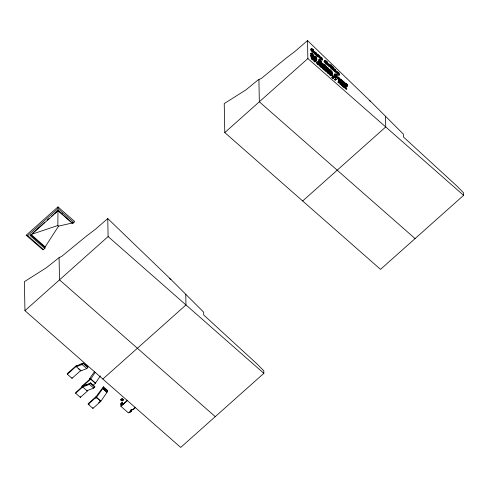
<?xml version="1.0" encoding="UTF-8"?>
<svg xmlns="http://www.w3.org/2000/svg" width="488" height="488" viewBox="0 0 488 488"><rect width="100%" height="100%" fill="white"/><g stroke="black" fill="none" stroke-linecap="round" stroke-linejoin="round"><path stroke-width="0.73" d="M72.194 223.004L58.572 226.133L57.846 225.499L57.987 210.523L72.194 223.004L72.645 222.607M310.575 53.698L311.49 52.893L313.43 54.583A1.684 0.549 48.3 0 1 313.796 55.315L313.711 55.748L312.753 55.583L313.882 56.571L313.345 57.566L310.533 55.101L311.082 54.613C313.638 56.273 312.662 52.631 311.564 54.571L310.575 53.698L311.137 53.448M342.887 82.948C341.734 83.418 339.715 80.813 340.392 79.416A1.665 0.543 48.3 0 0 340.008 78.653C339.63 78.117 337.849 76.03 337.605 77.305A1.726 0.561 48.3 0 0 338.19 78.348L339.819 79.776A1.732 0.561 48.3 0 0 340.319 79.861L340.892 79.251L341.728 79.989C341.088 80.868 343.155 82.832 342.576 80.74L342.033 81.228M341.386 81.966L340.715 82.582L339.996 80.74L339.099 79.953L338.001 82.222L338.904 83.009L339.727 81.466L340.532 83.472L340.892 83.79L341.691 83.192L342.021 84.778L342.924 85.571L342.375 86.059L341.472 85.266L341.149 83.68L342.283 82.753L341.386 81.966L340.837 82.454M338.001 82.222L339.099 79.953M315.449 53.918L315.126 53.955M315.4 61.403L314.473 60.591L313.766 58.658L313.217 59.146L313.93 61.079L314.851 61.891L316.401 60.018L315.449 59.188L314.876 60.14L314.107 58.005A1.702 0.549 48.3 0 1 313.662 57.242L314.156 56.657M44.865 248.514L30.201 235.643L58.151 210.737L72.81 223.614L74.64 221.509L57.993 206.888L26.218 235.198L42.871 249.819L44.865 248.514L44.841 247.379L30.744 234.996M44.841 247.379L58.572 226.133M95.227 372.362L90.646 379.145L81.856 386.978L81.844 386.319L89.633 379.377L89.615 378.481L94.44 371.704M93.171 385.252L95.367 383.293L100.363 375.919M96.502 397.696L96.002 398.141L95.55 397.092L88.218 403.631L88.23 404.29L92.915 408.407L100.748 401.423L96.496 397.354L103.419 387.576L103.401 386.807L95.477 397.427M100.748 401.423L106.994 392.297L102.742 388.18M314.851 61.891L316.401 60.018M316.492 59.231C316.444 61.146 313.955 57.883 313.387 57.377L312.674 58.206L312.046 56.193L311.094 55.364L310.551 55.852L311.637 59.06L312.558 59.878L313.766 58.658M312.558 59.878L313.217 59.146M343.784 86.901L346.26 89.475L346.809 88.987L344.327 86.413L343.162 85.784L342.613 86.272L343.582 87.12L344.955 85.766L345.376 86.888L344.565 86.175L344.955 85.766M26.218 235.198L27.645 235.655L58.005 208.602L57.993 206.888M32.202 233.502L44.53 222.51M47.336 220.015L49.013 218.514M51.258 216.519L53.503 214.519M54.619 213.518L57.987 210.523M59.078 257.67L61.866 256.231L86.943 235.68L95.288 229.372L107.763 218.563L170.916 279.429L203.655 312.174L203.709 314.967L256.798 363.731L263.801 370.813L263.849 373.338L180.7 447.429L24.955 310.655L24.4 281.655L46.207 267.857L59.078 257.67L59.505 279.868L215.251 416.642M313.631 50.612C313.491 50.087 311.753 48.544 311.991 49.794A1.305 0.427 48.3 0 0 312.869 50.941L313.631 50.612L313.613 49.898C310.27 46.061 310.472 50.179 313.18 51.758C314.12 54.241 308.477 48.77 311.228 48.849M24.955 310.655L108.104 236.558L107.763 218.563M224.785 132.583L307.855 58.566L307.513 40.571L295.039 51.38L286.694 57.682L261.617 78.233L257.768 80.184L246.037 89.792L224.23 103.59L224.785 132.583L380.53 269.364L463.6 195.34L463.551 192.815L456.548 185.733L403.46 136.976L403.405 134.176L370.666 101.431L307.513 40.571M315.407 53.113L315.956 52.625L316.797 53.363L316.828 54.924L316.279 55.412C314.595 54.589 316.688 54.034 315.01 53.363A1.616 0.525 48.3 0 1 314.4 52.606L314.229 51.417L315.956 52.625M315.437 54.674L315.98 54.015M316.248 53.851L316.797 53.363M313.882 56.571L313.345 57.566M312.839 57.865L313.387 57.377M311.637 59.06L312.18 58.572L311.094 55.364M313.558 58.493L314.107 58.005M318.725 56.876L318.298 57.157L316.7 55.663L317.548 55.053C320.598 58.353 314.705 51.332 319.225 55.534L318.676 56.022M316.7 55.663L317.548 55.053M315.998 57.645L316.547 57.157L315.498 56.23L314.467 56.181L314.211 56.754A1.702 0.549 48.3 0 0 314.589 57.511L316.919 59.432L316.62 58.017A1.574 0.512 48.3 0 0 315.95 57.297L315.59 57.053L316.547 57.157M318.463 55.845L317.914 56.333M314.9 59.676L315.449 59.188M313.93 61.079L314.473 60.591M321.135 61.677L321.122 61.171L319.14 59.432L318.591 59.92L318.634 62.214L320.622 63.958L321.159 62.964L320.073 61.622L321.092 62.519L321.08 62.013L320.055 60.732L321.135 61.677L320.585 62.165M321.006 58.029L321.555 57.541L322.397 58.279L322.428 59.841L321.879 60.329C320.195 59.505 322.287 58.95 320.61 58.279A1.616 0.525 48.3 0 1 320 57.523L319.829 56.333L321.555 57.541M321.037 59.591L321.58 58.932M318.634 62.214L319.183 61.726L319.14 59.432M319.677 62.671L319.128 63.153L319.176 65.685L320.012 66.423L320.561 65.935L319.725 65.197L319.677 62.671L320.512 63.403L320.585 66.923L321.421 67.661L321.97 67.173L321.921 64.642L321.086 63.91L320.537 64.398M317.365 63.416L318.688 64.581C320.585 63.8 316.456 60.067 316.724 62.141A1.616 0.525 48.3 0 0 317.206 62.915C323.233 67.991 313.302 59.091 319.231 64.093M316.419 61.897L316.181 62.629A1.616 0.525 48.3 0 0 316.657 63.403L318.237 64.788L319.207 64.27M319.963 63.891L320.512 63.403M320.61 63.452L321.159 62.964M319.176 65.685L319.725 65.197M320.585 66.923L321.135 66.435L321.086 63.91M326.57 62.244L327.119 61.756C323.77 57.919 323.977 62.037 326.679 63.617C327.619 66.1 321.976 60.628 324.727 60.701M323.025 65.898L323.568 65.41L322.599 64.764A1.616 0.525 48.3 0 1 321.988 64.007L321.818 62.818L324.386 64.758L324.416 66.325L323.867 66.813L322.05 65.246A1.616 0.525 48.3 0 1 321.824 65.002M323.837 65.246L324.386 64.758M323.025 66.069L323.568 65.41M327.131 62.47L326.368 62.8A1.305 0.427 48.3 0 1 325.496 61.653C325.258 60.402 326.997 61.945 327.131 62.47L327.119 61.756M324.227 65.587L325.045 64.873L325.88 65.612L326.374 66.96L325.825 67.448L326.368 66.502M326.6 63.727L327.143 63.239L325.13 61.61M325.045 64.873L324.233 66.051L324.532 67.399L325.374 68.131L325.917 67.643L325.899 66.539L326.374 66.96M324.514 66.295L325.063 65.807L324.782 65.563M324.532 67.399L325.081 66.911L325.063 65.807M322.422 67.07L321.976 67.039L321.995 67.734A1.616 0.525 48.3 0 0 322.47 68.509L324.05 69.894L325.02 69.381L324.209 68.668L323.495 69.113M325.02 69.381L323.019 68.021A1.616 0.525 48.3 0 1 322.544 67.246C322.3 65.111 326.411 69.082 324.502 69.625M330.846 64.752L330.297 65.24L330.345 67.765L331.181 68.503L331.73 68.015L330.894 67.277L330.846 64.752L331.681 65.483L331.755 69.003L332.596 69.741L333.139 69.253L332.304 68.515L332.273 66.954L331.73 67.442M326.734 71.504L326.734 72.145L324.843 70.54L325.685 69.93C328.741 73.23 322.842 66.215 327.363 70.412L326.82 70.9M325.685 69.93L324.843 70.54M326.057 71.218L326.606 70.73M326.545 71.016L327.363 70.412M327.845 69.845L327.295 70.333L327.344 72.865L328.186 73.597L328.729 73.108L328.68 70.577L327.845 69.845L327.893 72.377L328.729 73.108M330.345 67.765L330.894 67.277M328.137 71.065L328.68 70.577M332.45 73.383L332.249 71.834A1.202 0.39 48.3 0 0 331.748 71.205L329.918 69.619L329.37 70.107L329.4 71.669L330.242 72.407L330.785 71.919C330.26 69.9 332.218 71.773 331.614 72.645L332.45 73.383L331.907 73.871L331.065 73.133L330.657 71.632M327.344 72.865L327.893 72.377M331.755 69.003L332.304 68.515M332.566 68.18L333.115 67.692L332.273 66.954M329.4 71.669L329.949 71.181L329.918 69.619M333.139 68.68L333.688 68.192L335.512 69.778A1.202 0.39 48.3 0 1 336.019 70.406L336.22 71.956L335.671 72.444L334.835 71.706L334.573 70.351M330.931 71.943L331.48 71.455M336.22 71.956L335.384 71.218C335.988 70.351 334.03 68.472 334.555 70.492L334.005 70.98L333.17 70.248L333.719 69.76L333.688 68.192M331.065 73.133L331.614 72.645M334.695 70.516L335.244 70.028M329.498 74.072L330.254 75.054L330.803 74.566L331.779 75.317L330.809 75.829L329.229 74.444A1.616 0.525 48.3 0 1 328.753 73.67L328.735 72.974L329.18 73.011M330.968 74.603L330.254 75.054M334.835 71.706L335.384 71.218M331.431 74.914L331.98 74.426L333.603 76.64L334.201 76.378L335.165 77.22L332.755 78.379L331.816 77.555L333.158 76.787L331.98 74.426M332.407 75.768L332.956 75.28M331.816 77.555L333.158 76.787M333.658 76.866L334.201 76.378M332.755 78.379L335.165 77.22M338.068 74.377L338.617 73.889L337.647 73.243A1.616 0.525 48.3 0 1 337.037 72.486L336.866 71.297L339.435 73.243L339.465 74.804L338.916 75.292L337.098 73.731A1.616 0.525 48.3 0 1 336.488 72.974L336.153 71.931L336.824 71.937M338.074 74.554L338.617 73.889M337.159 76.006C337.019 75.481 335.28 73.938 335.518 75.189A1.305 0.427 48.3 0 0 336.397 76.335L337.159 76.006L337.141 75.298C333.798 71.462 333.999 75.573 336.708 77.159C337.623 79.385 332.426 74.871 334.481 74.145M334.597 79.654L335.732 78.684L336.519 79.373L335.134 80.123L334.597 79.654L335.183 79.172M335.134 80.123L336.519 79.373M341.179 80.477L341.728 79.989M341.149 83.68L340.35 84.278L339.99 83.96L340.532 83.472M342.869 81.96L343.418 81.472L342.576 80.74M340.35 84.278L340.892 83.79M344.87 84.156L345.23 84.522L345.766 83.509L343.985 81.972C342.893 83.887 340.447 80.697 340.892 79.251M341.472 85.266L342.021 84.778M344.29 84.088L344.302 84.759L343.467 84.021L344.016 83.533L343.985 81.972M343.9 85.138L344.851 84.272L344.87 83.442L345.779 84.034M345.766 83.509L345.23 84.522M347.078 85.144L347.102 86.248L346.553 86.736L345.717 85.998L345.406 84.192L345.955 83.704L346.236 83.948L346.224 83.478L347.548 85.101L347.011 86.047L346.535 85.632L347.078 85.144L347.554 85.559M345.419 84.65L345.955 83.704M345.693 84.894L346.242 84.406L345.968 84.162M343.582 87.12L344.131 86.632M346.517 84.698L347.06 84.211M345.717 85.998L346.266 85.51L346.242 84.406M346.523 85.168L347.072 84.68M347.548 85.101L347.011 86.047M345.077 88.041L345.626 87.553M345.297 88.621L345.84 88.133M67.356 374.247L76.146 366.415L80.807 370.898L86.748 368.599L87.858 367.604L87.84 366.714L83.198 363.023L82.198 363.914L82.185 363.414L81.185 364.304L81.179 363.804L80.178 364.695L80.172 364.194L77.153 365.866L77.147 365.366L76.146 366.256L76.134 365.756L67.344 373.588L67.356 374.247L72.01 378.334L80.801 370.502L78.733 368.684M76.158 366.811L82.094 364.512L83.198 363.023M75.664 393.255L82.704 386.978L89.438 384.373L90.542 382.879L89.542 383.769L89.536 383.269L86.516 384.94L86.51 384.44L85.51 385.331L85.498 384.831L84.497 385.721L84.491 385.221L83.491 386.112L83.485 385.611L75.652 392.596L75.664 393.255L80.349 397.366L87.681 390.833L87.669 390.174M82.704 386.978L86.949 390.711L87.242 390.449L87.681 390.833M102.828 379.042L185.977 304.951L185.775 294.288M302.658 200.977L385.727 126.953L385.526 116.29M93.787 387.502L94.788 386.612L90.542 382.879M86.949 390.711L93.69 388.1L94.788 386.612M88.23 404.29L95.563 397.757L95.55 397.092M106.988 391.907L107.665 391.303L107.653 390.54L103.401 386.807M98.686 402.594L99.735 401.655M121.652 400.624L120.835 399.818L122.055 398.733L123.275 399.898L122.061 400.977M120.835 399.91L122.055 398.733M122.055 400.886L123.275 399.8M123.684 404.235L122.061 402.807L120.774 404.088L122.134 402.844M120.914 404.021L122.134 402.935M127.594 400.215L122.024 405.174L121.982 403.009L123.592 404.424M135.542 407.37L132.767 409.841L132.291 409.298L130.869 410.56C132.138 412.506 128.808 411.433 128.399 412.897L120.896 406.309L127.588 400.349M131.711 409.597L130.9 410.414L131.711 409.694M131.345 411.11L130.876 410.695L132.291 409.298M129.967 412.201L131.345 410.975M132.76 409.713L135.536 407.236M342.613 86.272L344.449 84.65L345.437 85.522L346.809 88.987M335.732 78.684L335.146 79.166L335.683 79.636M331.779 75.317L329.778 73.956A1.616 0.525 48.3 0 1 329.302 73.182L329.394 72.438L330.211 72.828L331.81 75.134L330.047 73.584L330.803 74.566M319.225 55.534L318.951 55.644C316.492 52.911 321.885 59.902 317.249 55.175M31.781 234.264L57.846 225.499M334.963 75.176L337.171 76.781L337.184 77.488M321.409 63.306L321.086 63.593L321.44 64.495A1.616 0.525 48.3 0 0 321.616 64.745M337.415 77.354L337.055 77.793A1.726 0.561 48.3 0 0 337.647 78.836L339.276 80.264M315.437 54.497L314.467 53.851A1.616 0.525 48.3 0 1 313.851 53.094L313.497 52.198L313.991 51.96M321.037 59.414L320.061 58.767A1.616 0.525 48.3 0 1 319.451 58.011L319.097 57.114L319.591 56.876M325.282 69.607L325.38 70.461M324.209 68.668L323.288 67.649L325.051 69.198M327.594 63.898L327.1 63.812L327.027 64.251A1.726 0.561 48.3 0 0 327.619 65.294L329.248 66.728A1.732 0.561 48.3 0 0 329.748 66.807L329.821 66.362A1.665 0.543 48.3 0 0 329.735 66.13M326.655 67.802L326.155 67.716L326.088 68.155A1.726 0.561 48.3 0 0 326.673 69.198L328.302 70.632A1.732 0.561 48.3 0 0 328.802 70.711L328.875 70.266A1.665 0.543 48.3 0 0 328.796 70.034M315.522 58.969L314.705 58.255M322.885 65.429L322.507 65.197M311.631 49.752L313.644 51.386L313.656 52.088M317.475 54.906L316.865 54.888L317.572 55.937M369.355 100.681L370.666 101.431M169.604 278.672L170.916 279.429M332.322 67.655L331.663 66.795M328.168 64.806L329.796 66.24A1.732 0.561 48.3 0 0 330.297 66.319L330.37 65.874A1.665 0.543 48.3 0 0 329.98 65.117C329.601 64.575 327.82 62.488 327.576 63.763A1.726 0.561 48.3 0 0 328.168 64.806L328.918 65.605M327.265 68.698L327.979 69.51M320.287 57.84L320.714 58.212M322.275 64.325L322.702 64.697M315.986 54.186L316.828 54.924M321.586 59.103L322.428 59.841M333.719 69.76L334.555 70.492M338.623 74.066L339.465 74.804M311.124 53.21L312.113 54.083M345.406 84.192L345.687 84.436L345.675 83.966M311.082 54.613L313.888 57.078M319.183 61.726L321.171 63.47M323.575 65.581L324.416 66.325M325.081 66.911L325.917 67.643M329.949 71.181L330.785 71.919M344.016 83.533L344.851 84.272M346.266 85.51L347.102 86.248M312.18 58.572L313.107 59.39M321.135 66.435L321.97 67.173M338.55 81.734L339.453 82.527M344.016 86.663L344.827 87.376M329.937 74.463L331.236 75.353M317.847 64.05L318.658 64.758M332.365 77.067L333.304 77.891M307.855 58.566L463.6 195.34M415.081 238.577L259.335 101.803L258.908 79.605M108.104 236.558L263.849 373.338M58.005 208.602L73.944 222.601M61.372 212.994L62.501 213.988M31.079 234.502L45.292 246.983M27.645 235.655L43.584 249.655M83.204 363.523L87.858 367.604M122.055 398.824L123.275 399.898M82.094 364.512L86.748 368.599M132.291 409.426L132.767 409.841M120.835 399.818L121.652 400.532M123.671 404.351L122.061 402.807M103.419 387.576L107.665 391.303M102.748 388.57L106.994 392.297M90.64 378.804L95.361 382.946M90.646 379.145L95.367 383.293M89.615 378.481L90.091 378.895M90.548 383.379L94.8 387.112M89.438 384.373L93.69 388.1M96.496 397.354L100.742 401.081M95.563 397.757L96.002 398.141M88.218 403.631L89.255 404.546M323.257 68.942L322.873 68.515M314.919 53.796L314.37 52.96M337.537 72.962L337.922 73.401M314.906 53.088L315.285 53.527M338.459 79.202L338.074 78.763M129.527 411.89L129.967 412.336M315.102 57.962L315.687 58.853M336.171 75.323L336.61 76.494M312.643 49.928L313.082 51.1M327.088 70.528C324.679 67.93 330.034 74.743 325.386 70.052M316.999 55.54L317.34 55.961M312.228 54.87L311.564 54.571M320.884 58.444L321.049 58.834M341.307 81.667L341.197 81.356M331.73 75.506L332.609 77.275M339.178 81.953L339.99 83.96M318.591 64.074L318.688 64.581M342.283 82.753L342.924 85.571M339.843 79.904L339.776 80.349A1.732 0.561 48.3 0 1 339.483 80.349M343.418 81.472L343.467 84.021M338.898 74.249L338.916 75.292M336.622 77.269L336.635 77.976M333.115 67.692L333.17 70.248M327.143 63.239L327.161 63.946M313.095 51.874L313.113 52.576M120.914 403.924L120.896 406.309M106.652 391.425L106.658 391.925M92.903 407.742L92.915 408.407M80.801 370.502L80.807 370.898M80.337 396.707L80.349 397.366M71.998 377.675L72.01 378.334M30.189 234.801L30.201 235.643M312.125 51.246A1.305 0.427 48.3 0 1 311.948 51.057M121.506 403.838A0.628 0.555 -1.1 0 1 122.494 403.332M122.738 403.643A0.628 0.555 -1.1 0 1 122.756 403.832M121.353 403.802A0.793 0.701 -1.1 0 1 122.915 403.796A0.793 0.701 -1.1 0 0 122.128 403.088A0.793 0.701 -1.1 0 0 121.335 403.79M122.195 400.593A0.793 0.701 -1.1 0 0 122.744 399.544A0.793 0.701 -1.1 0 0 121.451 399.452A0.793 0.701 -1.1 0 0 121.787 400.563A0.628 0.555 -1.1 0 1 121.591 399.666A0.628 0.555 -1.1 0 1 122.592 399.739A0.628 0.555 -1.1 0 1 122.226 400.569M131.51 409.694A0.793 0.701 -1.1 0 1 131.034 409.932M131.406 409.645A0.793 0.701 -1.1 0 1 131.034 409.804M329.455 69.979L329.351 70.223A1.732 0.561 48.3 0 1 328.851 70.144L327.222 68.71A1.726 0.561 48.3 0 1 326.631 67.667C326.875 66.398 328.656 68.479 329.04 69.022A1.665 0.543 48.3 0 1 329.424 69.778L329.455 69.979M314.955 52.375L315.956 53.527L314.955 52.375M320.555 57.291L321.555 58.444L320.555 57.291M322.544 63.769L323.544 64.928L322.544 63.769M332.243 66.215L333.115 67.222L332.243 66.215M337.592 72.254L338.593 73.407L337.592 72.254M329.516 65.294L328.473 64.239L329.516 65.294M328.57 69.198L327.527 68.143L328.57 69.198M339.538 78.83L338.501 77.781L339.538 78.83M315.12 57.242L316.194 58.468L315.12 57.242M317.542 62.183L318.444 63.086L317.542 62.183M323.355 67.289L324.264 68.192L323.355 67.289M330.114 73.224L331.023 74.127L330.114 73.224M121.591 399.825A0.628 0.555 -1.1 0 0 121.799 400.697A0.793 0.701 -1.1 0 1 121.451 399.587A0.793 0.701 -1.1 0 1 122.744 399.678A0.793 0.701 -1.1 0 1 122.201 400.721A0.628 0.555 -1.1 0 0 122.598 399.898A0.628 0.555 -1.1 0 0 121.591 399.825"/></g></svg>
